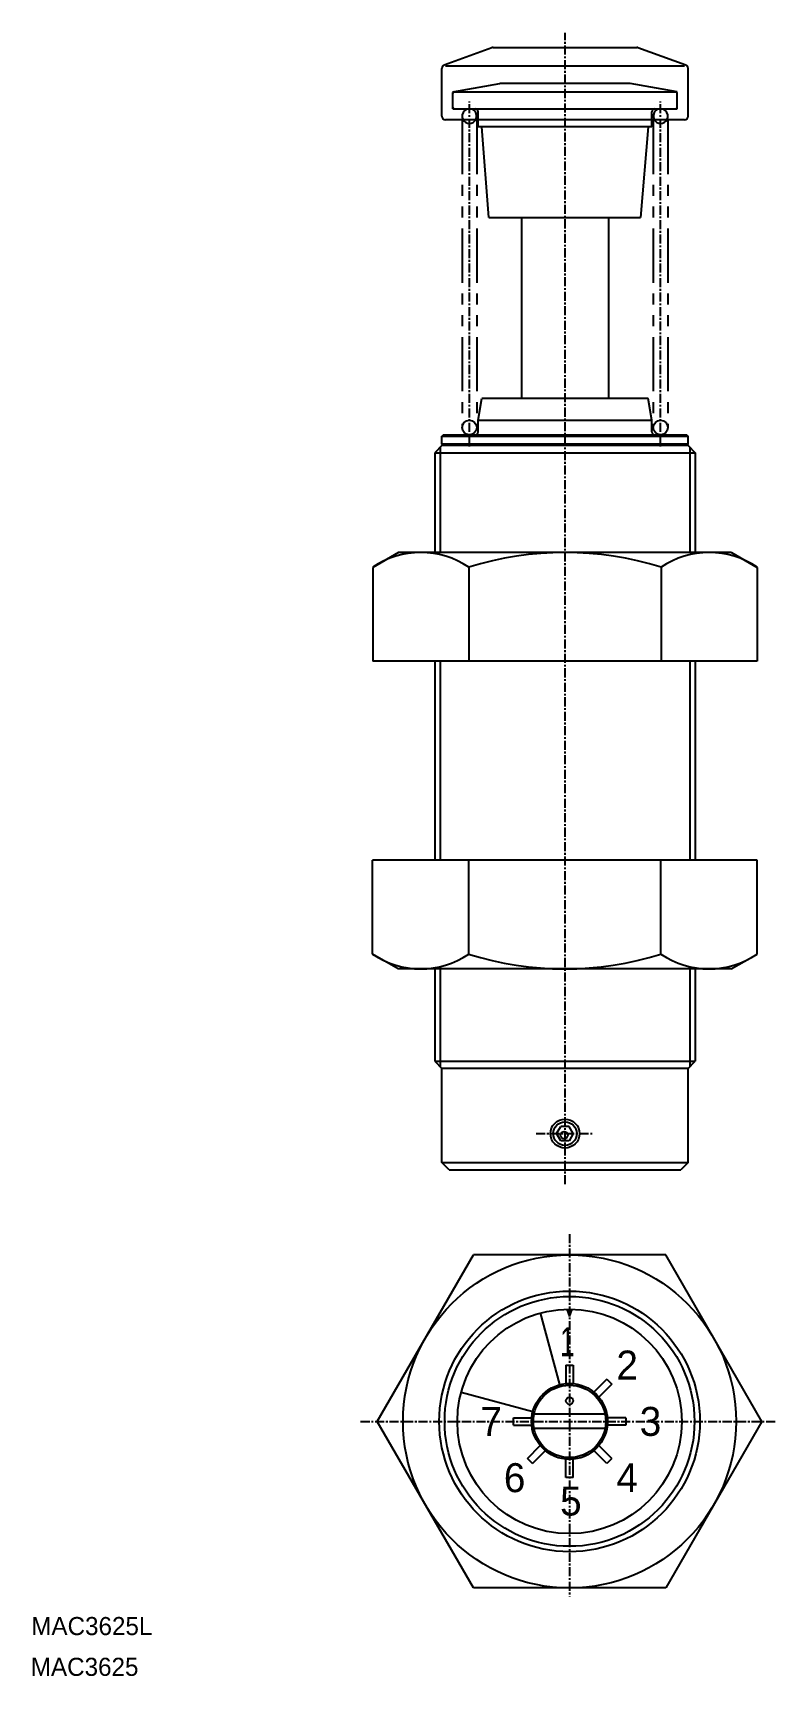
# Model space of a CAD drawing. Extents: x 39 to 141, y 12 to 239.
import ezdxf

# ---------------------------------------------------------------- set-up
doc = ezdxf.new("R2010")
doc.units = 0
doc.linetypes.add('CENTER', pattern=[2, 1.25, -0.25, 0.25, -0.25])
doc.linetypes.add('PHANTOM', pattern=[15, 7.5, -1.5, 1.5, -1.5, 1.5, -1.5])
doc.layers.get('0').update_dxf_attribs({"linetype": 'CONTINUOUS'})
doc.layers.add('CENTER', color=1, linetype='CENTER')

msp = doc.modelspace()

# ---------------------------------------------------------------- linework, layer by layer
at = {"color": 7, "linetype": 'CONTINUOUS'}
for p, q in [((95.72, 234.21), (102.31, 236.61)), ((102.48, 236.64), (122.31, 236.64)), ((122.48, 236.61), (129.07, 234.21)), ((95.4, 227.14), (95.4, 233.74)), ((95.9, 234.09), (128.9, 234.09)), ((129.4, 227.14), (129.4, 233.74)), ((96.9, 230.49), (103.4, 231.64)), ((121.4, 231.64), (103.4, 231.64)), ((127.9, 230.49), (121.4, 231.64)), ((96.9, 230.49), (127.9, 230.49)), ((96.9, 228.14), (96.9, 230.4)), ((127.9, 228.14), (127.9, 230.4)), ((127.9, 228.14), (127.9, 230.4)), ((96.9, 228.14), (127.9, 228.14)), ((100.4, 226.64), (100.4, 227.74)), ((124.4, 226.64), (124.4, 227.74)), ((128.9, 226.64), (95.9, 226.64)), ((100.4, 225.64), (100.4, 226.64)), ((124.4, 225.64), (100.4, 225.64)), ((101.9, 213.14), (100.9, 225.64)), ((123.9, 225.64), (122.84, 213.14)), ((124.4, 225.64), (124.4, 226.64)), ((101.9, 213.14), (122.84, 213.14)), ((106.4, 213.14), (106.4, 188.14)), ((118.4, 213.14), (118.4, 188.14)), ((100.4, 185.14), (100.92, 188.14)), ((123.87, 188.14), (100.92, 188.14)), ((124.4, 185.14), (123.87, 188.14)), ((100.4, 185.14), (124.4, 185.14)), ((100.4, 183.54), (100.4, 185.14)), ((124.4, 183.54), (124.4, 185.14)), ((95.4, 181.64), (94.4, 180.64)), ((95.6, 183.14), (95.4, 182.94)), ((95.4, 182.94), (129.4, 182.94)), ((95.4, 181.84), (95.4, 182.94)), ((129.4, 181.84), (95.4, 181.84)), ((95.6, 181.64), (95.4, 181.84)), ((129.4, 181.64), (95.4, 181.64)), ((95.6, 183.14), (129.2, 183.14)), ((129.4, 182.94), (129.2, 183.14)), ((129.4, 181.84), (129.2, 181.64)), ((129.4, 181.84), (129.4, 182.94)), ((129.4, 181.64), (130.4, 180.64)), ((94.4, 180.64), (130.4, 180.64)), ((94.4, 180.64), (94.4, 166.89)), ((130.4, 180.64), (130.4, 166.89)), ((89.4, 166.89), (85.84, 164.83)), ((135.4, 166.89), (89.4, 166.89)), ((135.4, 166.89), (138.95, 164.83)), ((85.84, 164.83), (85.84, 151.89)), ((99.12, 164.83), (99.12, 153.94)), ((99.12, 164.83), (99.12, 151.89)), ((125.67, 164.83), (125.67, 153.94)), ((125.67, 164.83), (125.67, 151.89)), ((138.95, 164.83), (138.95, 151.89)), ((138.95, 151.89), (85.84, 151.89)), ((94.4, 151.89), (94.4, 124.39)), ((130.4, 151.89), (130.4, 124.39)), ((138.93, 124.39), (85.82, 124.39)), ((85.82, 111.44), (85.82, 124.39)), ((135.4, 124.39), (89.4, 124.39)), ((99.1, 111.44), (99.1, 124.39)), ((125.65, 111.44), (125.65, 124.39)), ((138.93, 111.44), (138.93, 124.39)), ((89.37, 109.39), (85.82, 111.44)), ((135.37, 109.39), (138.93, 111.44)), ((135.37, 109.39), (89.37, 109.39)), ((94.4, 109.39), (94.4, 96.64)), ((130.4, 109.39), (130.4, 96.64)), ((94.4, 96.64), (130.4, 96.64)), ((94.4, 96.64), (95.4, 95.64)), ((129.4, 95.64), (95.4, 95.64)), ((95.4, 82.64), (95.4, 95.64)), ((129.4, 95.64), (130.4, 96.64)), ((129.4, 82.64), (129.4, 95.64)), ((111.24, 86.64), (111.82, 87.64)), ((111.82, 85.64), (111.24, 86.64)), ((112.97, 87.64), (111.82, 87.64)), ((113.55, 86.64), (112.97, 87.64)), ((113.55, 86.64), (112.97, 85.64)), ((112.97, 85.64), (111.82, 85.64)), ((95.4, 82.64), (129.4, 82.64)), ((96.4, 81.64), (95.4, 82.64)), ((129.4, 82.64), (128.4, 81.64)), ((96.4, 81.64), (128.4, 81.64)), ((86.47, 46.9), (99.75, 69.9)), ((126.31, 69.9), (99.75, 69.9)), ((139.59, 46.9), (126.31, 69.9)), ((111.67, 51.98), (109.02, 61.88)), ((112.67, 62.4), (113.03, 61.4)), ((113.03, 61.4), (113.39, 62.4)), ((112.53, 54.65), (113.53, 54.65)), ((112.53, 54.65), (112.53, 52.13)), ((113.53, 54.65), (113.53, 52.13)), ((118.16, 52.74), (116.37, 50.95)), ((118.16, 52.74), (118.86, 52.03)), ((98.06, 50.92), (107.96, 48.26)), ((118.86, 52.03), (117.08, 50.25)), ((117.93, 47.9), (108.13, 47.9)), ((99.75, 23.9), (86.47, 46.9)), ((105.28, 47.4), (107.8, 47.4)), ((105.28, 46.4), (105.28, 47.4)), ((105.28, 46.4), (107.8, 46.4)), ((117.93, 45.9), (108.13, 45.9)), ((120.78, 47.4), (118.26, 47.4)), ((120.78, 46.4), (118.26, 46.4)), ((120.78, 47.4), (120.78, 46.4)), ((139.59, 46.9), (126.31, 23.9)), ((107.2, 41.78), (108.98, 43.56)), ((118.86, 41.78), (117.08, 43.56)), ((107.9, 41.07), (107.2, 41.78)), ((107.9, 41.07), (109.69, 42.86)), ((112.53, 39.15), (112.53, 41.68)), ((113.53, 39.15), (113.53, 41.68)), ((118.16, 41.07), (116.37, 42.86)), ((118.86, 41.78), (118.16, 41.07)), ((113.53, 39.15), (112.53, 39.15)), ((126.31, 23.9), (99.75, 23.9))]:
    msp.add_line(p, q, dxfattribs=at)
at = {"color": 3, "linetype": 'PHANTOM'}
for p, q in [((98.2, 226.64), (98.2, 184.14)), ((100.2, 226.64), (100.2, 184.14)), ((124.6, 226.64), (124.6, 184.14)), ((126.6, 226.64), (126.6, 184.14))]:
    msp.add_line(p, q, dxfattribs=at)
at = {"color": 3, "linetype": 'CONTINUOUS'}
for p, q in [((95.15, 181.39), (95.15, 166.89)), ((129.65, 181.39), (129.65, 166.89)), ((95.15, 151.89), (95.15, 124.39)), ((129.65, 151.89), (129.65, 124.39)), ((95.15, 109.39), (95.15, 95.89)), ((129.65, 109.39), (129.65, 95.89))]:
    msp.add_line(p, q, dxfattribs=at)
at = {"color": 7, "linetype": 'CONTINUOUS'}
for centre, radius in [((99.2, 184.14), 1), ((125.6, 184.14), 1), ((112.4, 86.64), 1.62), ((112.28, 86.44), 0.5), ((113.03, 46.9), 23), ((113.03, 46.9), 18), ((113.03, 46.9), 17.25), ((113.03, 46.9), 15.5), ((113.03, 46.9), 5.25), ((113.03, 46.9), 5.25), ((113.03, 46.9), 5), ((113.03, 49.75), 0.5)]:
    msp.add_circle(centre, radius, dxfattribs=at)
at = {"color": 3, "linetype": 'CONTINUOUS'}
msp.add_circle((112.4, 86.64), 2, dxfattribs=at)
at = {"color": 7, "linetype": 'CONTINUOUS'}
for centre, radius, start, end in [((102.48, 236.14), 0.5, 90, 110.001), ((122.31, 236.14), 0.5, 69.999, 90), ((95.9, 233.74), 0.5, 110.001, 180), ((128.9, 233.74), 0.5, 0, 69.999), ((97.1, 230.32), 0.2, 99.9999, 180), ((127.7, 230.32), 0.2, 0, 80.0001), ((95.9, 227.14), 0.5, 180, 270), ((97.1, 228.34), 0.2, 180, 270), ((99.2, 227.14), 1, 330.0001, 209.9999), ((100, 227.74), 0.4, 0, 90), ((124.8, 227.74), 0.4, 90, 180), ((125.6, 227.14), 1, 330.0001, 209.9999), ((127.7, 228.34), 0.2, 270, 0), ((128.9, 227.14), 0.5, 270, 0), ((99.2, 227.14), 1, 209.9999, 330.0001), ((125.6, 227.14), 1, 209.9999, 330.0001), ((100, 183.54), 0.4, 270, 0), ((124.8, 183.54), 0.4, 180, 270), ((92.48, 155.13), 11.76, 55.6158, 124.3842), ((112.4, 122.94), 43.95, 72.4121, 107.5879), ((132.31, 155.13), 11.76, 55.6157, 124.3842), ((92.46, 121.14), 11.76, 235.6158, 304.3842), ((112.37, 153.33), 43.95, 252.4121, 287.5879), ((132.29, 121.14), 11.76, 235.6158, 304.3843)]:
    msp.add_arc(centre, radius, start, end, dxfattribs=at)
msp.add_point((113.03, 46.9), dxfattribs=at)
at = {"layer": 'CENTER', "color": 1, "linetype": 'CENTER'}
for p, q in [((112.4, 79.64), (112.4, 238.64)), ((99.2, 181.53), (99.2, 229.16)), ((125.6, 181.53), (125.6, 229.16)), ((108.4, 86.64), (116.4, 86.64)), ((113.03, 72.76), (113.03, 22.7)), ((84.17, 46.9), (141.42, 46.9))]:
    msp.add_line(p, q, dxfattribs=at)

# ---------------------------------------------------------------- texts
at = {"color": 7, "linetype": 'CONTINUOUS', "width": 0.666667}
msp.add_text('1', height=4, dxfattribs=at).set_placement((111.72, 55.9))
at = {"color": 7, "linetype": 'CONTINUOUS'}
for s, p in [('2', (119.5, 52.68)), ('7', (100.72, 44.9)), ('3', (122.72, 44.9)), ('6', (103.95, 37.13)), ('4', (119.5, 37.13)), ('5', (111.72, 33.9))]:
    msp.add_text(s, height=4, dxfattribs=at).set_placement(p)
for s, p in [('MAC3625L', (38.68, 17.39)), ('MAC3625', (38.62, 11.76))]:
    msp.add_text(s, height=2.5).set_placement(p)

doc.saveas('drawing.dxf')
